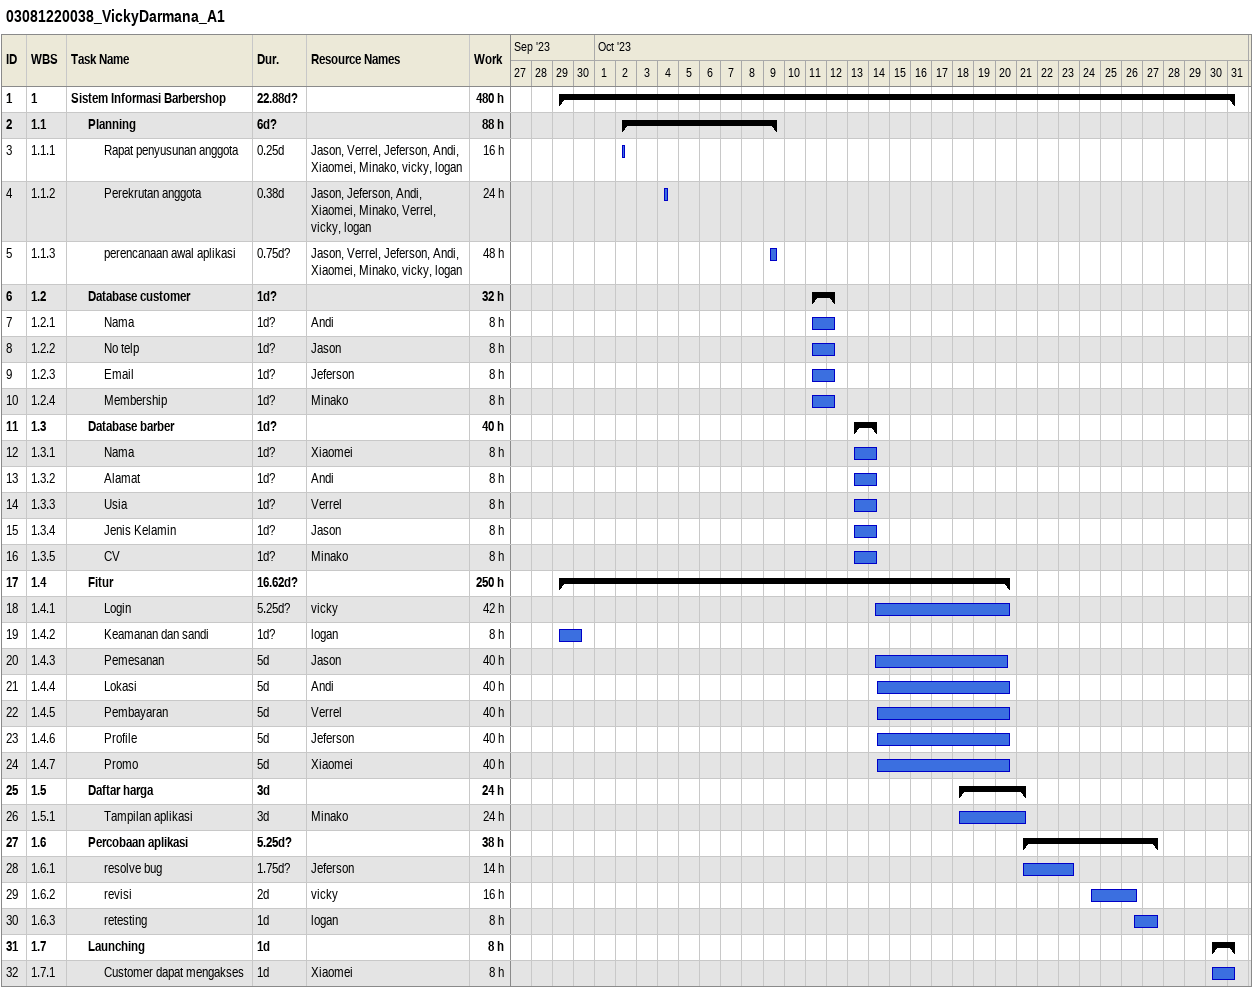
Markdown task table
03081220038_VickyDarmana_A1

| ID | WBS | Task | Duration | Start | Finish | Resources | Work (h) |
|---|---|---|---|---|---|---|---|
| 1 | 1 | **Sistem Informasi Barbershop** | 22.88d? | 2023-09-29 | 2023-10-31 |  | 480 |
| 2 | 1.1 | **Planning** | 6d? | 2023-10-02 | 2023-10-09 |  | 88 |
| 3 | 1.1.1 | Rapat penyusunan anggota | 0.25d | 2023-10-02 | 2023-10-02 | Jason, Verrel, Jeferson, Andi, Xiaomei, Minako, vicky, logan | 16 |
| 4 | 1.1.2 | Perekrutan anggota | 0.38d | 2023-10-04 | 2023-10-04 | Jason, Jeferson, Andi, Xiaomei, Minako, Verrel, vicky, logan | 24 |
| 5 | 1.1.3 | perencanaan awal aplikasi | 0.75d? | 2023-10-09 | 2023-10-09 | Jason, Verrel, Jeferson, Andi, Xiaomei, Minako, vicky, logan | 48 |
| 6 | 1.2 | **Database customer** | 1d? | 2023-10-11 | 2023-10-12 |  | 32 |
| 7 | 1.2.1 | Nama | 1d? | 2023-10-11 | 2023-10-12 | Andi | 8 |
| 8 | 1.2.2 | No telp | 1d? | 2023-10-11 | 2023-10-12 | Jason | 8 |
| 9 | 1.2.3 | Email | 1d? | 2023-10-11 | 2023-10-12 | Jeferson | 8 |
| 10 | 1.2.4 | Membership | 1d? | 2023-10-11 | 2023-10-12 | Minako | 8 |
| 11 | 1.3 | **Database barber** | 1d? | 2023-10-13 | 2023-10-14 |  | 40 |
| 12 | 1.3.1 | Nama | 1d? | 2023-10-13 | 2023-10-14 | Xiaomei | 8 |
| 13 | 1.3.2 | Alamat | 1d? | 2023-10-13 | 2023-10-14 | Andi | 8 |
| 14 | 1.3.3 | Usia | 1d? | 2023-10-13 | 2023-10-14 | Verrel | 8 |
| 15 | 1.3.4 | Jenis Kelamin | 1d? | 2023-10-13 | 2023-10-14 | Jason | 8 |
| 16 | 1.3.5 | CV | 1d? | 2023-10-13 | 2023-10-14 | Minako | 8 |
| 17 | 1.4 | **Fitur** | 16.62d? | 2023-09-29 | 2023-10-20 |  | 250 |
| 18 | 1.4.1 | Login | 5.25d? | 2023-10-14 | 2023-10-20 | vicky | 42 |
| 19 | 1.4.2 | Keamanan dan sandi | 1d? | 2023-09-29 | 2023-09-30 | logan | 8 |
| 20 | 1.4.3 | Pemesanan | 5d | 2023-10-14 | 2023-10-20 | Jason | 40 |
| 21 | 1.4.4 | Lokasi | 5d | 2023-10-14 | 2023-10-20 | Andi | 40 |
| 22 | 1.4.5 | Pembayaran | 5d | 2023-10-14 | 2023-10-20 | Verrel | 40 |
| 23 | 1.4.6 | Profile | 5d | 2023-10-14 | 2023-10-20 | Jeferson | 40 |
| 24 | 1.4.7 | Promo | 5d | 2023-10-14 | 2023-10-20 | Xiaomei | 40 |
| 25 | 1.5 | **Daftar harga** | 3d | 2023-10-18 | 2023-10-21 |  | 24 |
| 26 | 1.5.1 | Tampilan aplikasi | 3d | 2023-10-18 | 2023-10-21 | Minako | 24 |
| 27 | 1.6 | **Percobaan aplikasi** | 5.25d? | 2023-10-21 | 2023-10-27 |  | 38 |
| 28 | 1.6.1 | resolve bug | 1.75d? | 2023-10-21 | 2023-10-23 | Jeferson | 14 |
| 29 | 1.6.2 | revisi | 2d | 2023-10-24 | 2023-10-26 | vicky | 16 |
| 30 | 1.6.3 | retesting | 1d | 2023-10-26 | 2023-10-27 | logan | 8 |
| 31 | 1.7 | **Launching** | 1d | 2023-10-30 | 2023-10-31 |  | 8 |
| 32 | 1.7.1 | Customer dapat mengakses | 1d | 2023-10-30 | 2023-10-31 | Xiaomei | 8 |
